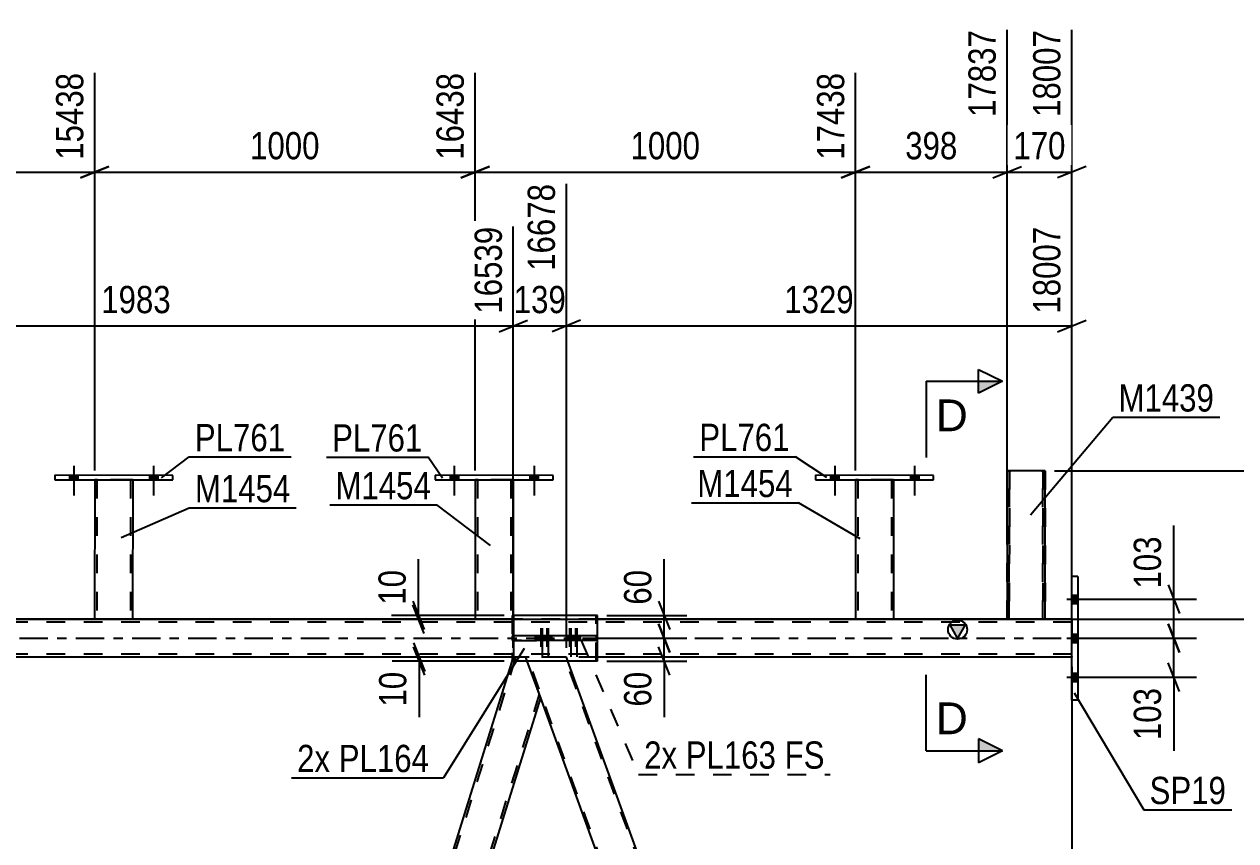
# Model space of a CAD drawing. Header units: millimetres. Extents: x 0 to 841, y 0 to 594.
# Drawn here: x 649.3 to 776.7, y 412.5 to 498.3 of the extents above; entities that cross this region are included whole.
import ezdxf

# ---------------------------------------------------------------- set-up
doc = ezdxf.new("R2010")
doc.units = ezdxf.units.MM
doc.linetypes.add('DXK_LINE_DOT2', pattern=[3.9198, 1.9599, -1.9599])
doc.linetypes.add('DXK_LINE_DOT3', pattern=[5.9187, 2.979, -0.9799, 0.9799, -0.9799])
doc.styles.add('Arial', font='ARIAL.TTF', dxfattribs={"height": 0.2})
doc.styles.add('Arial Narrow', font='ARIALN.TTF', dxfattribs={"height": 0.2})

# ---------------------------------------------------------------- blocks, each defined once
blk = doc.blocks.new('Bolt-318889158-3160 - 3138')
at = {"color": 1, "linetype": 'DXK_LINE_DOT2'}
for p, q in [((703.63, 434.78), (703.63, 431.78)), ((704.24, 434.78), (704.24, 431.78)), ((706.64, 434.78), (706.64, 431.78)), ((707.25, 434.78), (707.25, 431.78)), ((703.27, 433.98), (703.27, 433.5)), ((703.88, 433.98), (703.88, 433.5)), ((703.99, 433.98), (703.99, 433.5)), ((704.6, 433.98), (704.6, 433.5)), ((706.28, 433.98), (706.28, 433.5)), ((706.89, 433.98), (706.89, 433.5)), ((707, 433.98), (707, 433.5)), ((707.61, 433.98), (707.61, 433.5))]:
    blk.add_line(p, q, dxfattribs=at)
blk = doc.blocks.new('Part-318889158-3175 - 3138')
at = {"color": 2, "linetype": 'Continuous'}
for p, q in [((703.16, 433.98), (700.76, 433.98)), ((700.76, 433.98), (700.76, 433.5)), ((700.76, 433.5), (703.16, 433.5)), ((703.16, 433.5), (703.16, 433.98)), ((709.56, 433.98), (703.16, 433.98)), ((709.56, 433.5), (703.16, 433.5)), ((709.56, 433.5), (709.56, 433.98))]:
    blk.add_line(p, q, dxfattribs=at)
blk = doc.blocks.new('Part-318889158-3159 - 3138')
at = {"color": 7, "linetype": 'DXK_LINE_DOT2'}
for p, q in [((709.42, 433.98), (700.61, 433.98)), ((700.61, 433.98), (700.61, 433.5)), ((709.42, 433.5), (700.61, 433.5)), ((703.02, 433.98), (703.02, 433.5)), ((709.42, 433.98), (709.42, 433.5))]:
    blk.add_line(p, q, dxfattribs=at)
blk = doc.blocks.new('Bolt-318889158-3254 - 3138')
at = {"linetype": 'Continuous'}
for points in [[(654.07, 450.38), (654.95, 450.38), (654.95, 450.86), (654.07, 450.86)], [(662.47, 450.37), (663.35, 450.37), (663.35, 450.85), (662.47, 450.85)]]:
    blk.add_hatch(color=1, dxfattribs=at).paths.add_polyline_path(points)
at = {"color": 1, "linetype": 'Continuous'}
for p, q in [((654.51, 451.86), (654.51, 448.74)), ((662.91, 451.85), (662.91, 448.73)), ((654.07, 450.86), (654.07, 450.38)), ((654.95, 450.86), (654.95, 450.38)), ((662.47, 450.85), (662.47, 450.37)), ((663.35, 450.85), (663.35, 450.37))]:
    blk.add_line(p, q, dxfattribs=at)
blk = doc.blocks.new('Part-318889158-3220 - 3138')
at = {"color": 2, "linetype": 'Continuous'}
for p, q in [((656.71, 450.38), (656.7, 435.74)), ((660.71, 450.37), (660.7, 435.74)), ((656.74, 435.74), (656.7, 435.74)), ((656.84, 435.74), (656.74, 435.74)), ((657, 435.74), (656.84, 435.74)), ((660.41, 435.74), (657, 435.74)), ((660.56, 435.74), (660.41, 435.74)), ((660.67, 435.74), (660.56, 435.74)), ((660.7, 435.74), (660.67, 435.74))]:
    blk.add_line(p, q, dxfattribs=at)
at = {"color": 7, "linetype": 'DXK_LINE_DOT2'}
for p, q in [((656.71, 450.38), (656.71, 450.38)), ((656.71, 450.38), (656.71, 450.38)), ((656.71, 450.38), (656.71, 450.38)), ((656.74, 450.38), (656.71, 450.38)), ((656.71, 450.38), (656.74, 450.38)), ((656.85, 450.38), (656.74, 450.38)), ((656.74, 450.38), (656.85, 450.38)), ((657, 450.38), (656.85, 450.38)), ((656.85, 450.38), (657, 450.38)), ((656.95, 450.38), (656.94, 435.74)), ((656.95, 450.38), (656.95, 450.38)), ((656.96, 450.38), (656.95, 450.38)), ((656.95, 450.38), (656.96, 450.38)), ((657.02, 450.38), (656.96, 450.38)), ((656.96, 450.38), (657.02, 450.38)), ((660.41, 450.38), (657, 450.38)), ((660.41, 450.38), (657, 450.38)), ((660.32, 450.38), (657.02, 450.38)), ((657.02, 450.38), (657.09, 450.38)), ((660.4, 450.38), (657.09, 450.38)), ((660.4, 450.38), (660.32, 450.38)), ((660.45, 450.38), (660.4, 450.38)), ((660.4, 450.38), (660.45, 450.38)), ((660.41, 450.38), (660.57, 450.38)), ((660.57, 450.38), (660.41, 450.38)), ((660.47, 450.38), (660.45, 450.38)), ((660.45, 450.38), (660.47, 450.38)), ((660.47, 450.38), (660.46, 435.74)), ((660.47, 450.38), (660.47, 450.38)), ((660.57, 450.38), (660.67, 450.38)), ((660.67, 450.38), (660.57, 450.38)), ((660.67, 450.38), (660.71, 450.38)), ((660.71, 450.38), (660.67, 450.38)), ((660.71, 450.38), (660.71, 450.38)), ((660.71, 450.38), (660.71, 450.37)), ((660.71, 450.37), (660.71, 450.38)), ((656.7, 435.74), (656.74, 435.74)), ((656.74, 435.74), (656.84, 435.74)), ((656.84, 435.74), (657, 435.74)), ((656.96, 435.74), (656.94, 435.74)), ((656.94, 435.74), (656.96, 435.74)), ((657.01, 435.74), (656.96, 435.74)), ((656.96, 435.74), (657.01, 435.74)), ((660.41, 435.74), (657, 435.74)), ((660.31, 435.74), (657.01, 435.74)), ((657.01, 435.74), (657.09, 435.74)), ((660.44, 435.74), (657.09, 435.74)), ((660.39, 435.74), (660.31, 435.74)), ((660.44, 435.74), (660.39, 435.74)), ((660.41, 435.74), (660.56, 435.74)), ((660.46, 435.74), (660.44, 435.74)), ((660.44, 435.74), (660.46, 435.74)), ((660.56, 435.74), (660.67, 435.74)), ((660.67, 435.74), (660.7, 435.74))]:
    blk.add_line(p, q, dxfattribs=at)
blk = doc.blocks.new('Bolt-318889158-3249 - 3138')
at = {"linetype": 'Continuous'}
for points in [[(654.07, 450.38), (654.95, 450.38), (654.95, 450.86), (654.07, 450.86)], [(662.47, 450.37), (663.35, 450.37), (663.35, 450.85), (662.47, 450.85)]]:
    blk.add_hatch(color=1, dxfattribs=at).paths.add_polyline_path(points)
at = {"color": 1, "linetype": 'Continuous'}
for p, q in [((654.51, 451.86), (654.51, 448.74)), ((662.91, 451.85), (662.91, 448.73)), ((654.07, 450.86), (654.07, 450.38)), ((654.95, 450.86), (654.95, 450.38)), ((662.47, 450.85), (662.47, 450.37)), ((663.35, 450.85), (663.35, 450.37))]:
    blk.add_line(p, q, dxfattribs=at)
blk = doc.blocks.new('Bolt-318889158-3252 - 3138')
at = {"linetype": 'Continuous'}
for points in [[(694.07, 450.38), (694.95, 450.38), (694.95, 450.86), (694.07, 450.86)], [(702.47, 450.37), (703.35, 450.37), (703.35, 450.85), (702.47, 450.85)]]:
    blk.add_hatch(color=1, dxfattribs=at).paths.add_polyline_path(points)
at = {"color": 1, "linetype": 'Continuous'}
for p, q in [((694.51, 451.86), (694.51, 448.74)), ((702.91, 451.85), (702.91, 448.73)), ((694.07, 450.86), (694.07, 450.38)), ((694.95, 450.86), (694.95, 450.38)), ((702.47, 450.85), (702.47, 450.37)), ((703.35, 450.85), (703.35, 450.37))]:
    blk.add_line(p, q, dxfattribs=at)
blk = doc.blocks.new('Bolt-318889158-3253 - 3138')
at = {"linetype": 'Continuous'}
for points in [[(694.07, 450.38), (694.95, 450.38), (694.95, 450.86), (694.07, 450.86)], [(702.47, 450.37), (703.35, 450.37), (703.35, 450.85), (702.47, 450.85)]]:
    blk.add_hatch(color=1, dxfattribs=at).paths.add_polyline_path(points)
at = {"color": 1, "linetype": 'Continuous'}
for p, q in [((694.51, 451.86), (694.51, 448.74)), ((702.91, 451.85), (702.91, 448.73)), ((694.07, 450.86), (694.07, 450.38)), ((694.95, 450.86), (694.95, 450.38)), ((702.47, 450.85), (702.47, 450.37)), ((703.35, 450.85), (703.35, 450.37))]:
    blk.add_line(p, q, dxfattribs=at)
blk = doc.blocks.new('Part-318889158-3442 - 3138')
at = {"color": 2, "linetype": 'Continuous'}
for p, q in [((621.16, 431.74), (616.9, 431.74)), ((663.53, 315.33), (621.16, 431.74)), ((659.27, 315.33), (618.43, 427.54))]:
    blk.add_line(p, q, dxfattribs=at)
at = {"color": 7, "linetype": 'DXK_LINE_DOT2'}
for p, q in [((616.9, 431.74), (618.43, 427.54)), ((661.2, 310.52), (617.08, 431.74)), ((665.11, 310.52), (620.99, 431.74)), ((661.03, 310.52), (659.27, 315.33)), ((665.28, 310.52), (663.53, 315.33)), ((665.28, 310.52), (661.03, 310.52))]:
    blk.add_line(p, q, dxfattribs=at)
blk = doc.blocks.new('Part-318889158-3340 - 3138')
at = {"color": 2, "linetype": 'Continuous'}
for p, q in [((752.64, 451.34), (752.63, 435.74)), ((752.64, 451.34), (752.64, 451.34)), ((752.64, 451.34), (752.68, 451.34)), ((752.68, 451.34), (752.78, 451.34)), ((752.78, 451.34), (752.94, 451.34)), ((756.34, 451.33), (752.94, 451.34)), ((756.34, 451.33), (756.5, 451.33)), ((756.5, 451.33), (756.6, 451.33)), ((756.6, 451.33), (756.64, 451.33)), ((756.63, 435.74), (756.64, 451.33)), ((756.64, 451.33), (756.64, 451.33)), ((752.63, 435.74), (752.63, 435.74)), ((752.67, 435.74), (752.63, 435.74)), ((752.78, 435.74), (752.67, 435.74)), ((752.93, 435.74), (752.78, 435.74)), ((756.34, 435.74), (752.93, 435.74)), ((756.49, 435.74), (756.34, 435.74)), ((756.6, 435.74), (756.49, 435.74)), ((756.63, 435.74), (756.6, 435.74)), ((756.63, 435.74), (756.63, 435.74))]:
    blk.add_line(p, q, dxfattribs=at)
at = {"color": 7, "linetype": 'DXK_LINE_DOT2'}
for p, q in [((752.63, 435.74), (752.64, 451.34)), ((752.68, 451.34), (752.64, 451.34)), ((752.78, 451.34), (752.68, 451.34)), ((752.9, 451.34), (752.78, 451.34)), ((752.87, 435.74), (752.88, 451.34)), ((752.88, 451.34), (752.87, 435.74)), ((752.88, 451.34), (752.88, 451.34)), ((752.88, 451.34), (752.9, 451.34)), ((752.88, 451.34), (752.9, 451.34)), ((756.34, 451.33), (752.9, 451.34)), ((756.25, 451.33), (752.9, 451.34)), ((752.9, 451.34), (752.94, 451.34)), ((752.94, 451.34), (752.95, 451.34)), ((752.95, 451.34), (753.03, 451.34)), ((756.33, 451.33), (753.03, 451.34)), ((756.25, 451.33), (756.33, 451.33)), ((756.33, 451.33), (756.34, 451.33)), ((756.33, 451.33), (756.38, 451.33)), ((756.34, 451.33), (756.38, 451.33)), ((756.5, 451.33), (756.34, 451.33)), ((756.38, 451.33), (756.4, 451.33)), ((756.38, 451.33), (756.4, 451.33)), ((756.39, 435.74), (756.4, 451.33)), ((756.4, 451.33), (756.39, 435.74)), ((756.4, 451.33), (756.4, 451.33)), ((756.6, 451.33), (756.5, 451.33)), ((756.64, 451.33), (756.6, 451.33)), ((756.64, 451.33), (756.63, 435.74)), ((752.63, 435.74), (752.67, 435.74)), ((752.67, 435.74), (752.78, 435.74)), ((752.78, 435.74), (752.93, 435.74)), ((752.87, 435.74), (752.87, 435.74)), ((752.89, 435.74), (752.87, 435.74)), ((752.87, 435.74), (752.89, 435.74)), ((752.94, 435.74), (752.89, 435.74)), ((752.89, 435.74), (752.93, 435.74)), ((756.34, 435.74), (752.93, 435.74)), ((752.93, 435.74), (752.94, 435.74)), ((756.25, 435.74), (752.94, 435.74)), ((752.94, 435.74), (753.02, 435.74)), ((756.38, 435.74), (753.02, 435.74)), ((756.32, 435.74), (756.25, 435.74)), ((756.38, 435.74), (756.32, 435.74)), ((756.34, 435.74), (756.49, 435.74)), ((756.39, 435.74), (756.38, 435.74)), ((756.38, 435.74), (756.39, 435.74)), ((756.39, 435.74), (756.39, 435.74)), ((756.49, 435.74), (756.6, 435.74)), ((756.6, 435.74), (756.63, 435.74))]:
    blk.add_line(p, q, dxfattribs=at)
blk = doc.blocks.new('Part-318889158-3279 - 3138')
at = {"color": 7, "linetype": 'DXK_LINE_DOT2'}
for p, q in [((700.97, 431.74), (664.15, 313.62)), ((702.04, 431.74), (700.76, 431.74)), ((702.18, 431.34), (702.04, 431.74)), ((703.45, 427.86), (666.88, 310.52)), ((703.57, 427.54), (703.59, 427.49)), ((703.59, 427.49), (703.57, 427.54)), ((664.44, 315.33), (664.02, 313.99)), ((668.63, 315.33), (667.13, 310.52)), ((665.28, 310.52), (664.02, 313.99)), ((667.13, 310.52), (665.28, 310.52))]:
    blk.add_line(p, q, dxfattribs=at)
at = {"color": 2, "linetype": 'Continuous'}
for p, q in [((700.72, 431.74), (664.44, 315.33)), ((700.76, 431.74), (700.72, 431.74)), ((703.57, 427.54), (702.18, 431.34)), ((703.59, 427.49), (668.63, 315.33))]:
    blk.add_line(p, q, dxfattribs=at)
blk = doc.blocks.new('Bolt-318889158-3410 - 3138')
at = {"linetype": 'Continuous'}
for points in [[(734.07, 450.38), (734.95, 450.38), (734.95, 450.86), (734.07, 450.86)], [(742.47, 450.37), (743.35, 450.37), (743.35, 450.85), (742.47, 450.85)]]:
    blk.add_hatch(color=1, dxfattribs=at).paths.add_polyline_path(points)
at = {"color": 1, "linetype": 'Continuous'}
for p, q in [((734.51, 451.86), (734.51, 448.74)), ((742.91, 451.85), (742.91, 448.73)), ((734.07, 450.86), (734.07, 450.38)), ((734.95, 450.86), (734.95, 450.38)), ((742.47, 450.85), (742.47, 450.37)), ((743.35, 450.85), (743.35, 450.37))]:
    blk.add_line(p, q, dxfattribs=at)
blk = doc.blocks.new('Part-318889158-3289 - 3138')
at = {"color": 7, "linetype": 'DXK_LINE_DOT2'}
for p, q in [((706.3, 431.74), (702.04, 431.74)), ((703.57, 427.54), (702.04, 431.74)), ((746.33, 310.52), (702.21, 431.74)), ((750.25, 310.52), (706.13, 431.74)), ((706.44, 431.34), (706.3, 431.74)), ((750.42, 310.52), (746.16, 310.52))]:
    blk.add_line(p, q, dxfattribs=at)
at = {"color": 2, "linetype": 'Continuous'}
for p, q in [((750.42, 310.52), (706.44, 431.34)), ((746.16, 310.52), (703.57, 427.54))]:
    blk.add_line(p, q, dxfattribs=at)
blk = doc.blocks.new('Part-318889158-3345 - 3138')
at = {"color": 2, "linetype": 'Continuous'}
for p, q in [((732.51, 450.86), (732.51, 450.38)), ((744.91, 450.85), (732.51, 450.86)), ((732.51, 450.38), (744.91, 450.37)), ((744.91, 450.37), (744.91, 450.85))]:
    blk.add_line(p, q, dxfattribs=at)
blk = doc.blocks.new('Part-318889158-3364 - 3138')
at = {"color": 2, "linetype": 'Continuous'}
for p, q in [((696.71, 450.38), (696.7, 435.74)), ((700.71, 450.37), (700.7, 435.74)), ((696.74, 435.74), (696.7, 435.74)), ((696.84, 435.74), (696.74, 435.74)), ((697, 435.74), (696.84, 435.74)), ((700.41, 435.74), (697, 435.74)), ((700.56, 435.74), (700.41, 435.74)), ((700.67, 435.74), (700.56, 435.74)), ((700.7, 435.74), (700.67, 435.74))]:
    blk.add_line(p, q, dxfattribs=at)
at = {"color": 7, "linetype": 'DXK_LINE_DOT2'}
for p, q in [((696.71, 450.38), (696.71, 450.38)), ((696.71, 450.38), (696.71, 450.38)), ((696.71, 450.38), (696.71, 450.38)), ((696.74, 450.38), (696.71, 450.38)), ((696.71, 450.38), (696.74, 450.38)), ((696.85, 450.38), (696.74, 450.38)), ((696.74, 450.38), (696.85, 450.38)), ((697, 450.38), (696.85, 450.38)), ((696.85, 450.38), (697, 450.38)), ((696.95, 450.38), (696.94, 435.74)), ((696.95, 450.38), (696.95, 450.38)), ((696.96, 450.38), (696.95, 450.38)), ((696.95, 450.38), (696.96, 450.38)), ((697.02, 450.38), (696.96, 450.38)), ((696.96, 450.38), (697.02, 450.38)), ((700.41, 450.38), (697, 450.38)), ((700.41, 450.38), (697, 450.38)), ((700.32, 450.38), (697.02, 450.38)), ((697.02, 450.38), (697.09, 450.38)), ((700.4, 450.38), (697.09, 450.38)), ((700.4, 450.38), (700.32, 450.38)), ((700.45, 450.38), (700.4, 450.38)), ((700.4, 450.38), (700.45, 450.38)), ((700.41, 450.38), (700.57, 450.38)), ((700.57, 450.38), (700.41, 450.38)), ((700.47, 450.38), (700.45, 450.38)), ((700.45, 450.38), (700.47, 450.38)), ((700.47, 450.38), (700.46, 435.74)), ((700.47, 450.38), (700.47, 450.38)), ((700.57, 450.38), (700.67, 450.38)), ((700.67, 450.38), (700.57, 450.38)), ((700.67, 450.38), (700.71, 450.38)), ((700.71, 450.38), (700.67, 450.38)), ((700.71, 450.38), (700.71, 450.38)), ((700.71, 450.38), (700.71, 450.37)), ((700.71, 450.37), (700.71, 450.38)), ((696.7, 435.74), (696.74, 435.74)), ((696.74, 435.74), (696.84, 435.74)), ((696.84, 435.74), (697, 435.74)), ((696.96, 435.74), (696.94, 435.74)), ((696.94, 435.74), (696.96, 435.74)), ((697.01, 435.74), (696.96, 435.74)), ((696.96, 435.74), (697.01, 435.74)), ((700.41, 435.74), (697, 435.74)), ((700.31, 435.74), (697.01, 435.74)), ((697.01, 435.74), (697.09, 435.74)), ((700.44, 435.74), (697.09, 435.74)), ((700.39, 435.74), (700.31, 435.74)), ((700.44, 435.74), (700.39, 435.74)), ((700.41, 435.74), (700.56, 435.74)), ((700.46, 435.74), (700.44, 435.74)), ((700.44, 435.74), (700.46, 435.74)), ((700.56, 435.74), (700.67, 435.74)), ((700.67, 435.74), (700.7, 435.74))]:
    blk.add_line(p, q, dxfattribs=at)
blk = doc.blocks.new('Part-318889158-3395 - 3138')
at = {"color": 7, "linetype": 'DXK_LINE_DOT2'}
for p, q in [((700.61, 436.14), (700.61, 431.74)), ((700.7, 436.14), (700.61, 436.14)), ((709.42, 436.14), (700.76, 436.14)), ((709.42, 431.34), (709.42, 436.14)), ((700.61, 431.34), (700.61, 431.39)), ((709.42, 431.34), (700.61, 431.34))]:
    blk.add_line(p, q, dxfattribs=at)
at = {"color": 2, "linetype": 'Continuous'}
for p, q in [((700.76, 436.14), (700.7, 436.14)), ((700.61, 431.74), (700.61, 431.39))]:
    blk.add_line(p, q, dxfattribs=at)
blk = doc.blocks.new('Part-318889158-3400 - 3138')
at = {"color": 2, "linetype": 'Continuous'}
for p, q in [((736.71, 450.38), (736.71, 435.74)), ((740.71, 450.37), (740.71, 435.74)), ((736.74, 435.74), (736.71, 435.74)), ((736.85, 435.74), (736.74, 435.74)), ((737, 435.74), (736.85, 435.74)), ((740.41, 435.74), (737, 435.74)), ((740.57, 435.74), (740.41, 435.74)), ((740.67, 435.74), (740.57, 435.74)), ((740.71, 435.74), (740.67, 435.74))]:
    blk.add_line(p, q, dxfattribs=at)
at = {"color": 7, "linetype": 'DXK_LINE_DOT2'}
for p, q in [((736.71, 450.38), (736.71, 450.38)), ((736.71, 450.38), (736.71, 450.38)), ((736.71, 450.38), (736.71, 450.38)), ((736.75, 450.38), (736.71, 450.38)), ((736.71, 450.38), (736.75, 450.38)), ((736.85, 450.38), (736.75, 450.38)), ((736.75, 450.38), (736.85, 450.38)), ((737.01, 450.38), (736.85, 450.38)), ((736.85, 450.38), (737.01, 450.38)), ((736.95, 450.38), (736.95, 450.38)), ((736.95, 450.38), (736.95, 435.74)), ((736.97, 450.38), (736.95, 450.38)), ((736.95, 450.38), (736.97, 450.38)), ((737.02, 450.38), (736.97, 450.38)), ((736.97, 450.38), (737.02, 450.38)), ((740.42, 450.38), (737.01, 450.38)), ((740.42, 450.38), (737.01, 450.38)), ((740.32, 450.38), (737.02, 450.38)), ((737.02, 450.38), (737.1, 450.38)), ((740.4, 450.38), (737.1, 450.38)), ((740.4, 450.38), (740.32, 450.38)), ((740.45, 450.38), (740.4, 450.38)), ((740.4, 450.38), (740.45, 450.38)), ((740.42, 450.38), (740.57, 450.38)), ((740.57, 450.38), (740.42, 450.38)), ((740.47, 450.38), (740.45, 450.38)), ((740.45, 450.38), (740.47, 450.38)), ((740.47, 450.38), (740.47, 450.38)), ((740.47, 450.38), (740.47, 435.74)), ((740.57, 450.38), (740.68, 450.38)), ((740.68, 450.38), (740.57, 450.38)), ((740.68, 450.38), (740.71, 450.38)), ((740.71, 450.38), (740.68, 450.38)), ((740.71, 450.38), (740.71, 450.38)), ((740.71, 450.38), (740.71, 450.37)), ((740.71, 450.37), (740.71, 450.38)), ((736.71, 435.74), (736.74, 435.74)), ((736.74, 435.74), (736.85, 435.74)), ((736.85, 435.74), (737, 435.74)), ((736.97, 435.74), (736.95, 435.74)), ((736.95, 435.74), (736.97, 435.74)), ((737.02, 435.74), (736.97, 435.74)), ((736.97, 435.74), (737.02, 435.74)), ((740.41, 435.74), (737, 435.74)), ((740.32, 435.74), (737.02, 435.74)), ((737.02, 435.74), (737.1, 435.74)), ((740.45, 435.74), (737.1, 435.74)), ((740.4, 435.74), (740.32, 435.74)), ((740.45, 435.74), (740.4, 435.74)), ((740.41, 435.74), (740.57, 435.74)), ((740.47, 435.74), (740.45, 435.74)), ((740.45, 435.74), (740.47, 435.74)), ((740.57, 435.74), (740.67, 435.74)), ((740.67, 435.74), (740.71, 435.74))]:
    blk.add_line(p, q, dxfattribs=at)
blk = doc.blocks.new('Part-318889158-3405 - 3138')
at = {"color": 2, "linetype": 'Continuous'}
for p, q in [((652.51, 450.86), (652.51, 450.38)), ((664.91, 450.85), (652.51, 450.86)), ((652.51, 450.38), (664.91, 450.37)), ((664.91, 450.37), (664.91, 450.85))]:
    blk.add_line(p, q, dxfattribs=at)
blk = doc.blocks.new('Bolt-318889158-3411 - 3138')
at = {"linetype": 'Continuous'}
for points in [[(734.07, 450.38), (734.95, 450.38), (734.95, 450.86), (734.07, 450.86)], [(742.47, 450.37), (743.35, 450.37), (743.35, 450.85), (742.47, 450.85)]]:
    blk.add_hatch(color=1, dxfattribs=at).paths.add_polyline_path(points)
at = {"color": 1, "linetype": 'Continuous'}
for p, q in [((734.51, 451.86), (734.51, 448.74)), ((742.91, 451.85), (742.91, 448.73)), ((734.07, 450.86), (734.07, 450.38)), ((734.95, 450.86), (734.95, 450.38)), ((742.47, 450.85), (742.47, 450.37)), ((743.35, 450.85), (743.35, 450.37))]:
    blk.add_line(p, q, dxfattribs=at)
blk = doc.blocks.new('Bolt-318889158-3415 - 3138')
at = {"linetype": 'Continuous'}
for points in [[(760.08, 437.4), (760.08, 438.28), (759.44, 438.28), (759.44, 437.4)], [(760.08, 437.4), (760.08, 438.28), (759.44, 438.28), (759.44, 437.4)], [(760.08, 437.4), (760.08, 438.28), (759.44, 438.28), (759.44, 437.4)], [(760.08, 433.3), (760.08, 434.18), (759.44, 434.18), (759.44, 433.3)], [(760.08, 433.3), (760.08, 434.18), (759.44, 434.18), (759.44, 433.3)], [(760.08, 429.2), (760.08, 430.08), (759.44, 430.08), (759.44, 429.2)], [(760.08, 429.2), (760.08, 430.08), (759.44, 430.08), (759.44, 429.2)], [(760.08, 429.2), (760.08, 430.08), (759.44, 430.08), (759.44, 429.2)]]:
    blk.add_hatch(color=1, dxfattribs=at).paths.add_polyline_path(points)
at = {"color": 1, "linetype": 'Continuous'}
for p, q in [((759.44, 438.28), (760.08, 438.28)), ((759.44, 438.28), (760.08, 438.28)), ((759.44, 438.28), (760.08, 438.28)), ((758.92, 437.84), (762.24, 437.84)), ((758.92, 437.84), (762.24, 437.84)), ((758.92, 437.84), (762.24, 437.84)), ((759.44, 437.4), (760.08, 437.4)), ((759.44, 437.4), (760.08, 437.4)), ((759.44, 437.4), (760.08, 437.4)), ((758.92, 433.74), (762.24, 433.74)), ((758.92, 433.74), (762.24, 433.74)), ((759.44, 434.18), (760.08, 434.18)), ((759.44, 434.18), (760.08, 434.18)), ((759.44, 433.3), (760.08, 433.3)), ((759.44, 433.3), (760.08, 433.3)), ((758.92, 429.64), (762.24, 429.64)), ((758.92, 429.64), (762.24, 429.64)), ((758.92, 429.64), (762.24, 429.64)), ((759.44, 430.08), (760.08, 430.08)), ((759.44, 430.08), (760.08, 430.08)), ((759.44, 430.08), (760.08, 430.08)), ((759.44, 429.2), (760.08, 429.2)), ((759.44, 429.2), (760.08, 429.2)), ((759.44, 429.2), (760.08, 429.2))]:
    blk.add_line(p, q, dxfattribs=at)
blk = doc.blocks.new('Part-318889158-3499 - 3138')
at = {"color": 2, "linetype": 'Continuous'}
for p, q in [((760.08, 440.24), (759.44, 440.24)), ((759.44, 427.24), (759.44, 440.24)), ((760.08, 440.24), (760.08, 427.24)), ((760.08, 427.24), (759.44, 427.24))]:
    blk.add_line(p, q, dxfattribs=at)
blk = doc.blocks.new('Part-318889158-3608 - 3138')
at = {"color": 2, "linetype": 'Continuous'}
for p, q in [((692.51, 450.86), (692.51, 450.38)), ((704.91, 450.85), (692.51, 450.86)), ((692.51, 450.38), (704.91, 450.37)), ((704.91, 450.37), (704.91, 450.85))]:
    blk.add_line(p, q, dxfattribs=at)
blk = doc.blocks.new('Part-318889158-3666 - 3138')
at = {"color": 2, "linetype": 'Continuous'}
for p, q in [((709.56, 436.14), (700.76, 436.14)), ((700.76, 436.14), (700.76, 431.34)), ((709.56, 433.98), (709.56, 436.14)), ((709.56, 431.34), (709.56, 433.5)), ((709.56, 431.34), (700.76, 431.34))]:
    blk.add_line(p, q, dxfattribs=at)
at = {"color": 7, "linetype": 'DXK_LINE_DOT2'}
blk.add_line((709.56, 433.5), (709.56, 433.98), dxfattribs=at)
blk = doc.blocks.new('Bolt-318889158-3667 - 3138')
at = {"linetype": 'Continuous'}
for points in [[(704.13, 433.98), (703.41, 433.98), (703.41, 433.5), (704.13, 433.5)], [(704.74, 433.98), (704.02, 433.98), (704.02, 433.5), (704.74, 433.5)], [(707.14, 433.98), (706.42, 433.98), (706.42, 433.5), (707.14, 433.5)], [(707.75, 433.98), (707.03, 433.98), (707.03, 433.5), (707.75, 433.5)]]:
    blk.add_hatch(color=1, dxfattribs=at).paths.add_polyline_path(points)
at = {"color": 1, "linetype": 'Continuous'}
for p, q in [((703.77, 434.78), (703.77, 431.78)), ((704.38, 434.78), (704.38, 431.78)), ((706.78, 434.78), (706.78, 431.78)), ((707.39, 434.78), (707.39, 431.78)), ((703.41, 433.98), (703.41, 433.5)), ((704.02, 433.98), (704.02, 433.5)), ((704.13, 433.98), (704.13, 433.5)), ((704.74, 433.98), (704.74, 433.5)), ((706.42, 433.98), (706.42, 433.5)), ((707.03, 433.98), (707.03, 433.5)), ((707.14, 433.98), (707.14, 433.5)), ((707.75, 433.98), (707.75, 433.5))]:
    blk.add_line(p, q, dxfattribs=at)
blk = doc.blocks.new('Part-318889158-3696 - 3138')
at = {"linetype": 'Continuous'}
blk.add_hatch(color=2, dxfattribs=at).paths.add_polyline_path([(747.44, 433.74), (746.64, 435.14), (748.24, 435.14)])
at = {"color": 2, "linetype": 'Continuous'}
for p, q in [((656.7, 435.74), (620.71, 435.74)), ((696.7, 435.74), (660.7, 435.74)), ((700.76, 435.74), (700.7, 435.74)), ((736.71, 435.74), (709.56, 435.74)), ((752.63, 435.74), (740.71, 435.74)), ((759.44, 435.74), (756.63, 435.74)), ((747.44, 433.74), (746.64, 435.14)), ((746.64, 435.14), (748.24, 435.14)), ((748.24, 435.14), (747.44, 433.74)), ((700.72, 431.74), (621.16, 431.74)), ((759.44, 431.74), (709.56, 431.74))]:
    blk.add_line(p, q, dxfattribs=at)
at = {"color": 7, "linetype": 'DXK_LINE_DOT2'}
for p, q in [((660.7, 435.74), (656.7, 435.74)), ((700.7, 435.74), (696.7, 435.74)), ((709.56, 435.74), (700.76, 435.74)), ((740.71, 435.74), (736.71, 435.74)), ((756.63, 435.74), (752.63, 435.74)), ((759.44, 435.74), (759.44, 431.74)), ((759.44, 435.42), (39.17, 435.42)), ((759.44, 432.06), (39.17, 432.06)), ((709.56, 431.74), (700.72, 431.74))]:
    blk.add_line(p, q, dxfattribs=at)
at = {"color": 7, "linetype": 'DXK_LINE_DOT3'}
blk.add_line((39.17, 433.74), (759.44, 433.74), dxfattribs=at)
at = {"color": 2, "linetype": 'Continuous'}
blk.add_circle((747.44, 434.64), 1, dxfattribs=at)
blk = doc.blocks.new('StraightDimension-318889158-19954 - 3138')
at = {"color": 7, "linetype": 'Continuous'}
for p, q in [((656.71, 451.38), (656.71, 493.16)), ((696.71, 451.38), (696.71, 493.16)), ((658.21, 483.32), (655.21, 482.12)), ((695.21, 482.12), (698.21, 483.32)), ((656.71, 482.72), (696.71, 482.72))]:
    blk.add_line(p, q, dxfattribs=at)
at = {"color": 0}
blk.add_wipeout([(680.96, 483.47), (680.96, 487.67), (672.45, 487.67), (672.45, 483.47)], dxfattribs=at)
at = {"color": 3, "style": 'Arial Narrow'}
blk.add_text('1000', height=2.863, dxfattribs=at).set_placement((673.05, 484.07))
at = {"color": 0, "linetype": 'Continuous'}
blk.add_wipeout([(696.11, 493.76), (691.91, 493.76), (691.91, 483.42), (696.11, 483.42)], dxfattribs=at)
at = {"color": 3, "linetype": 'Continuous', "style": 'Arial Narrow'}
blk.add_text('16438', height=2.863, rotation=90.0002, dxfattribs=at).set_placement((695.51, 484.02))
blk = doc.blocks.new('StraightDimension-318889158-19952 - 3138')
at = {"color": 7, "linetype": 'Continuous'}
for p, q in [((752.64, 443.85), (752.64, 497.66)), ((736.71, 451.38), (736.71, 493.16)), ((738.21, 483.32), (735.21, 482.12)), ((751.14, 482.12), (754.14, 483.32)), ((736.71, 482.72), (752.64, 482.72))]:
    blk.add_line(p, q, dxfattribs=at)
at = {"color": 0}
blk.add_wipeout([(748.02, 483.47), (748.02, 487.67), (741.33, 487.67), (741.33, 483.47)], dxfattribs=at)
at = {"color": 3, "style": 'Arial Narrow'}
blk.add_text('398', height=2.863, dxfattribs=at).set_placement((741.93, 484.07))
at = {"color": 0, "linetype": 'Continuous'}
blk.add_wipeout([(752.04, 498.26), (747.84, 498.26), (747.84, 487.92), (752.04, 487.92)], dxfattribs=at)
at = {"color": 3, "linetype": 'Continuous', "style": 'Arial Narrow'}
blk.add_text('17837', height=2.863, rotation=90.0002, dxfattribs=at).set_placement((751.44, 488.52))
blk = doc.blocks.new('StraightDimension-318889158-20536 - 3138')
at = {"color": 7, "linetype": 'Continuous'}
for p, q in [((759.44, 430.74), (759.44, 372.25)), ((781.06, 311.52), (781.06, 377.5)), ((760.94, 375.25), (757.94, 374.05)), ((759.44, 374.65), (781.06, 374.65)), ((779.56, 374.05), (782.56, 375.25))]:
    blk.add_line(p, q, dxfattribs=at)
at = {"color": 0}
blk.add_wipeout([(774.51, 375.4), (774.51, 379.6), (766, 379.6), (766, 375.4)], dxfattribs=at)
at = {"color": 3, "style": 'Arial Narrow'}
blk.add_text('1458', height=2.863, dxfattribs=at).set_placement((766.6, 376))
blk = doc.blocks.new('StraightDimension-318889158-20198 - 3138')
at = {"color": 7, "linetype": 'Continuous'}
for p, q in [((706.3, 432.74), (706.3, 481.49)), ((700.72, 432.74), (700.72, 476.99)), ((699.22, 465.95), (702.22, 467.15)), ((700.72, 466.55), (706.3, 466.55)), ((707.8, 467.15), (704.8, 465.95))]:
    blk.add_line(p, q, dxfattribs=at)
at = {"color": 0}
blk.add_wipeout([(706.85, 467.3), (706.85, 471.5), (700.17, 471.5), (700.17, 467.3)], dxfattribs=at)
at = {"color": 3, "style": 'Arial Narrow'}
blk.add_text('139', height=2.863, dxfattribs=at).set_placement((700.77, 467.9))
at = {"color": 0, "linetype": 'Continuous'}
blk.add_wipeout([(705.7, 482.09), (701.5, 482.09), (701.5, 471.75), (705.7, 471.75)], dxfattribs=at)
at = {"color": 3, "linetype": 'Continuous', "style": 'Arial Narrow'}
blk.add_text('16678', height=2.863, rotation=90.0002, dxfattribs=at).set_placement((705.1, 472.35))
blk = doc.blocks.new('StraightDimension-318889158-21473 - 3138')
at = {"color": 7, "linetype": 'Continuous'}
for p, q in [((690.76, 436.14), (690.76, 442.04)), ((690.76, 436.14), (690.76, 442.04)), ((690.16, 437.64), (691.36, 434.64)), ((691.36, 434.24), (690.16, 437.24)), ((699.76, 436.14), (687.91, 436.14)), ((699.76, 435.74), (687.91, 435.74)), ((690.76, 435.74), (690.76, 436.14))]:
    blk.add_line(p, q, dxfattribs=at)
at = {"color": 0}
blk.add_wipeout([(690.01, 441.52), (685.81, 441.52), (685.81, 436.66), (690.01, 436.66)], dxfattribs=at)
at = {"color": 3, "style": 'Arial Narrow'}
blk.add_text('10', height=2.863, rotation=90.0002, dxfattribs=at).set_placement((689.41, 437.26))
blk = doc.blocks.new('StraightDimension-318889158-20197 - 3138')
at = {"color": 7, "linetype": 'Continuous'}
for p, q in [((706.3, 432.74), (706.3, 481.49)), ((759.44, 436.74), (759.44, 476.99)), ((707.8, 467.15), (704.8, 465.95)), ((706.3, 466.55), (759.44, 466.55)), ((757.94, 465.95), (760.94, 467.15))]:
    blk.add_line(p, q, dxfattribs=at)
at = {"color": 0}
blk.add_wipeout([(737.13, 467.3), (737.13, 471.5), (728.61, 471.5), (728.61, 467.3)], dxfattribs=at)
at = {"color": 3, "style": 'Arial Narrow'}
blk.add_text('1329', height=2.863, dxfattribs=at).set_placement((729.21, 467.9))
at = {"color": 0, "linetype": 'Continuous'}
blk.add_wipeout([(758.84, 477.59), (754.64, 477.59), (754.64, 467.25), (758.84, 467.25)], dxfattribs=at)
at = {"color": 3, "linetype": 'Continuous', "style": 'Arial Narrow'}
blk.add_text('18007', height=2.863, rotation=90.0002, dxfattribs=at).set_placement((758.24, 467.85))
blk = doc.blocks.new('StraightDimension-318889158-21429 - 3138')
at = {"color": 7, "linetype": 'Continuous'}
for p, q in [((716.58, 436.14), (716.58, 442.04)), ((716.58, 436.14), (716.58, 442.04)), ((715.98, 437.64), (717.18, 434.64)), ((710.56, 436.14), (718.98, 436.14)), ((716.58, 433.74), (716.58, 436.14)), ((717.18, 432.24), (715.98, 435.24)), ((710.56, 433.74), (718.98, 433.74))]:
    blk.add_line(p, q, dxfattribs=at)
at = {"color": 0}
blk.add_wipeout([(715.83, 441.52), (711.63, 441.52), (711.63, 436.66), (715.83, 436.66)], dxfattribs=at)
at = {"color": 3, "style": 'Arial Narrow'}
blk.add_text('60', height=2.863, rotation=90.0002, dxfattribs=at).set_placement((715.23, 437.26))
blk = doc.blocks.new('StraightDimension-318889158-21448 - 3138')
at = {"color": 7, "linetype": 'Continuous'}
for p, q in [((690.22, 433.24), (691.42, 430.24)), ((691.42, 429.84), (690.22, 432.84)), ((699.76, 431.74), (687.97, 431.74)), ((699.76, 431.34), (687.97, 431.34)), ((690.82, 431.34), (690.82, 431.74)), ((690.82, 431.34), (690.82, 425.43)), ((690.82, 431.34), (690.82, 425.43))]:
    blk.add_line(p, q, dxfattribs=at)
at = {"color": 0}
blk.add_wipeout([(690.07, 430.81), (685.87, 430.81), (685.87, 425.96), (690.07, 425.96)], dxfattribs=at)
at = {"color": 3, "style": 'Arial Narrow'}
blk.add_text('10', height=2.863, rotation=90.0002, dxfattribs=at).set_placement((689.47, 426.56))
blk = doc.blocks.new('StraightDimension-318889158-19953 - 3138')
at = {"color": 7, "linetype": 'Continuous'}
for p, q in [((696.71, 451.38), (696.71, 493.16)), ((736.71, 451.38), (736.71, 493.16)), ((698.21, 483.32), (695.21, 482.12)), ((735.21, 482.12), (738.21, 483.32)), ((696.71, 482.72), (736.71, 482.72))]:
    blk.add_line(p, q, dxfattribs=at)
at = {"color": 0}
blk.add_wipeout([(720.97, 483.47), (720.97, 487.67), (712.45, 487.67), (712.45, 483.47)], dxfattribs=at)
at = {"color": 3, "style": 'Arial Narrow'}
blk.add_text('1000', height=2.863, dxfattribs=at).set_placement((713.05, 484.07))
at = {"color": 0, "linetype": 'Continuous'}
blk.add_wipeout([(736.11, 493.76), (731.91, 493.76), (731.91, 483.42), (736.11, 483.42)], dxfattribs=at)
at = {"color": 3, "linetype": 'Continuous', "style": 'Arial Narrow'}
blk.add_text('17438', height=2.863, rotation=90.0002, dxfattribs=at).set_placement((735.51, 484.02))
blk = doc.blocks.new('StraightDimension-318889158-19955 - 3138')
at = {"color": 7, "linetype": 'Continuous'}
for p, q in [((616.71, 451.38), (616.71, 493.16)), ((656.71, 451.38), (656.71, 493.16)), ((618.21, 483.32), (615.21, 482.12)), ((655.21, 482.12), (658.21, 483.32)), ((616.71, 482.72), (656.71, 482.72))]:
    blk.add_line(p, q, dxfattribs=at)
at = {"color": 0}
blk.add_wipeout([(640.97, 483.47), (640.97, 487.67), (632.45, 487.67), (632.45, 483.47)], dxfattribs=at)
at = {"color": 3, "style": 'Arial Narrow'}
blk.add_text('1000', height=2.863, dxfattribs=at).set_placement((633.05, 484.07))
at = {"color": 0, "linetype": 'Continuous'}
blk.add_wipeout([(656.11, 493.76), (651.91, 493.76), (651.91, 483.42), (656.11, 483.42)], dxfattribs=at)
at = {"color": 3, "linetype": 'Continuous', "style": 'Arial Narrow'}
blk.add_text('15438', height=2.863, rotation=90.0002, dxfattribs=at).set_placement((655.51, 484.02))
blk = doc.blocks.new('StraightDimension-318889158-4811 - 3138')
at = {"color": 7, "linetype": 'Continuous'}
for p, q in [((770.17, 437.84), (770.17, 445.57)), ((770.17, 437.84), (770.17, 445.57)), ((769.57, 439.34), (770.77, 436.34)), ((761.08, 437.84), (772.57, 437.84)), ((770.17, 433.74), (770.17, 437.84)), ((770.77, 432.24), (769.57, 435.24)), ((761.08, 433.74), (772.57, 433.74))]:
    blk.add_line(p, q, dxfattribs=at)
at = {"color": 0}
blk.add_wipeout([(769.42, 445.05), (765.22, 445.05), (765.22, 438.36), (769.42, 438.36)], dxfattribs=at)
at = {"color": 3, "style": 'Arial Narrow'}
blk.add_text('103', height=2.863, rotation=90.0002, dxfattribs=at).set_placement((768.82, 438.96))
blk = doc.blocks.new('StraightDimension-318889158-4243 - 3138')
at = {"color": 7, "linetype": 'Continuous'}
blk.add_line((579.71, 435.74), (800.05, 435.74), dxfattribs=at)
blk = doc.blocks.new('StraightDimension-318889158-4801 - 3138')
at = {"color": 7, "linetype": 'Continuous'}
for p, q in [((769.57, 435.24), (770.77, 432.24)), ((761.08, 433.74), (772.57, 433.74)), ((770.17, 429.64), (770.17, 433.74)), ((770.77, 428.14), (769.57, 431.14)), ((761.08, 429.64), (772.57, 429.64)), ((770.17, 429.64), (770.17, 421.9)), ((770.17, 429.64), (770.17, 421.9))]:
    blk.add_line(p, q, dxfattribs=at)
at = {"color": 0}
blk.add_wipeout([(769.42, 429.11), (765.22, 429.11), (765.22, 422.43), (769.42, 422.43)], dxfattribs=at)
at = {"color": 3, "style": 'Arial Narrow'}
blk.add_text('103', height=2.863, rotation=90.0002, dxfattribs=at).set_placement((768.82, 423.03))
blk = doc.blocks.new('StraightDimension-318889158-19951 - 3138')
at = {"color": 7, "linetype": 'Continuous'}
for p, q in [((752.64, 443.85), (752.64, 497.66)), ((759.44, 436.74), (759.44, 497.66)), ((751.14, 482.12), (754.14, 483.32)), ((760.94, 483.32), (757.94, 482.12)), ((752.64, 482.72), (759.44, 482.72))]:
    blk.add_line(p, q, dxfattribs=at)
at = {"color": 0}
blk.add_wipeout([(759.38, 483.47), (759.38, 487.67), (752.7, 487.67), (752.7, 483.47)], dxfattribs=at)
at = {"color": 3, "style": 'Arial Narrow'}
blk.add_text('170', height=2.863, dxfattribs=at).set_placement((753.3, 484.07))
at = {"color": 0, "linetype": 'Continuous'}
blk.add_wipeout([(758.84, 498.26), (754.64, 498.26), (754.64, 487.92), (758.84, 487.92)], dxfattribs=at)
at = {"color": 3, "linetype": 'Continuous', "style": 'Arial Narrow'}
blk.add_text('18007', height=2.863, rotation=90.0002, dxfattribs=at).set_placement((758.24, 488.52))
blk = doc.blocks.new('StraightDimension-318889158-20199 - 3138')
at = {"color": 7, "linetype": 'Continuous'}
for p, q in [((621.39, 432.74), (621.39, 481.49)), ((700.72, 432.74), (700.72, 476.99)), ((622.89, 467.15), (619.89, 465.95)), ((621.39, 466.55), (700.72, 466.55)), ((699.22, 465.95), (702.22, 467.15))]:
    blk.add_line(p, q, dxfattribs=at)
at = {"color": 0}
blk.add_wipeout([(665.31, 467.3), (665.31, 471.5), (656.8, 471.5), (656.8, 467.3)], dxfattribs=at)
at = {"color": 3, "style": 'Arial Narrow'}
blk.add_text('1983', height=2.863, dxfattribs=at).set_placement((657.4, 467.9))
at = {"color": 0, "linetype": 'Continuous'}
blk.add_wipeout([(700.12, 477.59), (695.92, 477.59), (695.92, 467.25), (700.12, 467.25)], dxfattribs=at)
at = {"color": 3, "linetype": 'Continuous', "style": 'Arial Narrow'}
blk.add_text('16539', height=2.863, rotation=90.0002, dxfattribs=at).set_placement((699.52, 467.85))
blk = doc.blocks.new('StraightDimension-318889158-20522 - 3138')
at = {"color": 7, "linetype": 'Continuous'}
blk.add_line((757.64, 451.33), (814.65, 451.33), dxfattribs=at)
blk = doc.blocks.new('StraightDimension-318889158-21430 - 3138')
at = {"color": 7, "linetype": 'Continuous'}
for p, q in [((715.98, 435.24), (717.18, 432.24)), ((710.56, 433.74), (718.98, 433.74)), ((716.58, 431.34), (716.58, 433.74)), ((717.18, 429.84), (715.98, 432.84)), ((710.56, 431.34), (718.98, 431.34)), ((716.58, 431.34), (716.58, 425.43)), ((716.58, 431.34), (716.58, 425.43))]:
    blk.add_line(p, q, dxfattribs=at)
at = {"color": 0}
blk.add_wipeout([(715.83, 430.81), (711.63, 430.81), (711.63, 425.96), (715.83, 425.96)], dxfattribs=at)
at = {"color": 3, "style": 'Arial Narrow'}
blk.add_text('60', height=2.863, rotation=90.0002, dxfattribs=at).set_placement((715.23, 426.56))
blk = doc.blocks.new('Mark-318889158-3336 - 3138')
at = {"color": 0}
blk.add_wipeout([(774.4, 457.56), (774.4, 460.56), (764.35, 460.56), (764.35, 457.56)], dxfattribs=at)
blk.add_wipeout([(774.4, 457.56), (774.4, 460.56), (764.35, 460.56), (764.35, 457.56)], dxfattribs=at)
at = {"color": 30, "linetype": 'Continuous'}
for p, q in [((755.11, 446.7), (763.75, 456.96)), ((763.75, 456.96), (775, 456.96))]:
    blk.add_line(p, q, dxfattribs=at)
at = {"color": 3, "style": 'Arial Narrow'}
blk.add_text('M1439', height=2.863, dxfattribs=at).set_placement((764.35, 457.56))
blk = doc.blocks.new('Mark-318889158-3216 - 3138')
at = {"color": 0}
blk.add_wipeout([(677.3, 448.03), (677.3, 451.03), (667.25, 451.03), (667.25, 448.03)], dxfattribs=at)
blk.add_wipeout([(677.3, 448.03), (677.3, 451.03), (667.25, 451.03), (667.25, 448.03)], dxfattribs=at)
at = {"color": 30, "linetype": 'Continuous'}
for p, q in [((659.48, 444.33), (666.65, 447.43)), ((666.65, 447.43), (677.9, 447.43))]:
    blk.add_line(p, q, dxfattribs=at)
at = {"color": 3, "style": 'Arial Narrow'}
blk.add_text('M1454', height=2.863, dxfattribs=at).set_placement((667.25, 448.03))
blk = doc.blocks.new('Mark-318889158-3341 - 3138')
at = {"color": 0}
blk.add_wipeout([(729.79, 453.41), (729.79, 456.41), (720.28, 456.41), (720.28, 453.41)], dxfattribs=at)
blk.add_wipeout([(729.79, 453.41), (729.79, 456.41), (720.28, 456.41), (720.28, 453.41)], dxfattribs=at)
at = {"color": 30, "linetype": 'Continuous'}
for p in [(719.68, 452.81), (733.69, 450.64)]:
    blk.add_line(p, (730.39, 452.81), dxfattribs=at)
at = {"color": 3, "style": 'Arial Narrow'}
blk.add_text('PL761', height=2.863, dxfattribs=at).set_placement((720.28, 453.41))
blk = doc.blocks.new('MarkSet-318889158-21502 - 3138')
at = {"color": 0}
for points in [[(717.95, 420.03), (717.95, 423.03), (714.48, 423.03), (714.48, 420.03)], [(728.35, 420.03), (728.35, 423.03), (718.85, 423.03), (718.85, 420.03)], [(733.45, 420.03), (733.45, 423.03), (729.25, 423.03), (729.25, 420.03)]]:
    blk.add_wipeout(points, dxfattribs=at)
for points in [[(717.95, 420.03), (717.95, 423.03), (714.48, 423.03), (714.48, 420.03)], [(728.35, 420.03), (728.35, 423.03), (718.85, 423.03), (718.85, 420.03)], [(733.45, 420.03), (733.45, 423.03), (729.25, 423.03), (729.25, 420.03)]]:
    blk.add_wipeout(points, dxfattribs=at)
at = {"color": 30, "linetype": 'DXK_LINE_DOT2'}
for p, q in [((707.86, 433.5), (713.88, 419.43)), ((713.88, 419.43), (734.05, 419.43))]:
    blk.add_line(p, q, dxfattribs=at)
at = {"color": 3, "style": 'Arial Narrow'}
for s, p in [('2x', (714.48, 420.03)), ('PL163', (718.85, 420.03)), ('FS', (729.25, 420.03))]:
    blk.add_text(s, height=2.863, dxfattribs=at).set_placement(p)
blk = doc.blocks.new('Mark-318889158-3360 - 3138')
at = {"color": 0}
blk.add_wipeout([(692.07, 448.34), (692.07, 451.34), (682.02, 451.34), (682.02, 448.34)], dxfattribs=at)
blk.add_wipeout([(692.07, 448.34), (692.07, 451.34), (682.02, 451.34), (682.02, 448.34)], dxfattribs=at)
at = {"color": 30, "linetype": 'Continuous'}
for p in [(681.42, 447.74), (698.32, 443.49)]:
    blk.add_line(p, (692.67, 447.74), dxfattribs=at)
at = {"color": 3, "style": 'Arial Narrow'}
blk.add_text('M1454', height=2.863, dxfattribs=at).set_placement((682.02, 448.34))
blk = doc.blocks.new('Mark-318889158-3396 - 3138')
at = {"color": 0}
blk.add_wipeout([(730.12, 448.57), (730.12, 451.57), (720.07, 451.57), (720.07, 448.57)], dxfattribs=at)
blk.add_wipeout([(730.12, 448.57), (730.12, 451.57), (720.07, 451.57), (720.07, 448.57)], dxfattribs=at)
at = {"color": 30, "linetype": 'Continuous'}
for p in [(719.47, 447.97), (737.19, 444.19)]:
    blk.add_line(p, (730.72, 447.97), dxfattribs=at)
at = {"color": 3, "style": 'Arial Narrow'}
blk.add_text('M1454', height=2.863, dxfattribs=at).set_placement((720.07, 448.57))
blk = doc.blocks.new('Mark-318889158-3401 - 3138')
at = {"color": 0}
blk.add_wipeout([(676.75, 453.39), (676.75, 456.39), (667.24, 456.39), (667.24, 453.39)], dxfattribs=at)
blk.add_wipeout([(676.75, 453.39), (676.75, 456.39), (667.24, 456.39), (667.24, 453.39)], dxfattribs=at)
at = {"color": 30, "linetype": 'Continuous'}
for p, q in [((663.74, 450.61), (666.64, 452.79)), ((666.64, 452.79), (677.35, 452.79))]:
    blk.add_line(p, q, dxfattribs=at)
at = {"color": 3, "style": 'Arial Narrow'}
blk.add_text('PL761', height=2.863, dxfattribs=at).set_placement((667.24, 453.39))
blk = doc.blocks.new('MarkSet-318889158-21532 - 3138')
at = {"color": 30, "linetype": 'Continuous'}
blk.add_line((701.88, 432.67), (693.37, 419.07), dxfattribs=at)
at = {"color": 0}
for points in [[(681.47, 419.67), (681.47, 422.67), (677.99, 422.67), (677.99, 419.67)], [(691.87, 419.67), (691.87, 422.67), (682.37, 422.67), (682.37, 419.67)]]:
    blk.add_wipeout(points, dxfattribs=at)
for points in [[(681.47, 419.67), (681.47, 422.67), (677.99, 422.67), (677.99, 419.67)], [(691.87, 419.67), (691.87, 422.67), (682.37, 422.67), (682.37, 419.67)]]:
    blk.add_wipeout(points, dxfattribs=at)
at = {"color": 30, "linetype": 'Continuous'}
blk.add_line((677.39, 419.07), (693.37, 419.07), dxfattribs=at)
at = {"color": 3, "style": 'Arial Narrow'}
for s, p in [('2x', (677.99, 419.67)), ('PL164', (682.37, 419.67))]:
    blk.add_text(s, height=2.863, dxfattribs=at).set_placement(p)
blk = doc.blocks.new('SectionMark-318889158-4894 - 3138')
at = {"linetype": 'Continuous'}
for points in [[(749.64, 459.49), (749.64, 460.74), (752.14, 460.74)], [(749.64, 421.9), (749.64, 423.15), (752.14, 421.9)]]:
    blk.add_hatch(color=6, dxfattribs=at).paths.add_polyline_path(points)
at = {"color": 6, "linetype": 'Continuous'}
for p, q in [((749.64, 459.49), (749.64, 461.99)), ((749.64, 461.99), (752.14, 460.74)), ((744.14, 460.74), (744.14, 452.74)), ((744.14, 460.74), (752.14, 460.74)), ((752.14, 460.74), (749.64, 459.49)), ((744.14, 421.9), (744.14, 429.9)), ((752.14, 421.9), (749.64, 423.15)), ((749.64, 423.15), (749.64, 420.65)), ((744.14, 421.9), (752.14, 421.9)), ((752.14, 421.9), (749.64, 420.65))]:
    blk.add_line(p, q, dxfattribs=at)
at = {"color": 0, "linetype": 'Continuous'}
for points in [[(748.51, 455.49), (748.51, 458.99), (745.14, 458.99), (745.14, 455.49)], [(748.51, 423.65), (748.51, 427.15), (745.14, 427.15), (745.14, 423.65)]]:
    blk.add_wipeout(points, dxfattribs=at)
at = {"color": 3, "linetype": 'Continuous', "style": 'Arial'}
for p in [(745.14, 455.49), (745.14, 423.65)]:
    blk.add_text('D', height=3.34, dxfattribs=at).set_placement(p)
blk = doc.blocks.new('Mark-318889158-3495 - 3138')
at = {"color": 0}
blk.add_wipeout([(775.66, 416.31), (775.66, 419.31), (767.62, 419.31), (767.62, 416.31)], dxfattribs=at)
blk.add_wipeout([(775.66, 416.31), (775.66, 419.31), (767.62, 419.31), (767.62, 416.31)], dxfattribs=at)
at = {"color": 30, "linetype": 'Continuous'}
for p, q in [((759.69, 427.99), (767.02, 415.71)), ((767.02, 415.71), (776.26, 415.71))]:
    blk.add_line(p, q, dxfattribs=at)
at = {"color": 3, "style": 'Arial Narrow'}
blk.add_text('SP19', height=2.863, dxfattribs=at).set_placement((767.62, 416.31))
blk = doc.blocks.new('Mark-318889158-3604 - 3138')
at = {"color": 0}
blk.add_wipeout([(691.17, 453.36), (691.17, 456.36), (681.67, 456.36), (681.67, 453.36)], dxfattribs=at)
blk.add_wipeout([(691.17, 453.36), (691.17, 456.36), (681.67, 456.36), (681.67, 453.36)], dxfattribs=at)
at = {"color": 30, "linetype": 'Continuous'}
for p in [(681.07, 452.76), (693.28, 450.55)]:
    blk.add_line(p, (691.77, 452.76), dxfattribs=at)
at = {"color": 3, "style": 'Arial Narrow'}
blk.add_text('PL761', height=2.863, dxfattribs=at).set_placement((681.67, 453.36))

msp = doc.modelspace()

# ---------------------------------------------------------------- block references
for name in ['Bolt-318889158-3254 - 3138', 'Bolt-318889158-3249 - 3138', 'Bolt-318889158-3252 - 3138', 'Bolt-318889158-3253 - 3138', 'Bolt-318889158-3410 - 3138', 'Bolt-318889158-3411 - 3138', 'Part-318889158-3340 - 3138', 'Part-318889158-3405 - 3138', 'Part-318889158-3220 - 3138', 'Part-318889158-3608 - 3138', 'Part-318889158-3364 - 3138', 'Part-318889158-3345 - 3138', 'Part-318889158-3400 - 3138', 'Part-318889158-3499 - 3138', 'Bolt-318889158-3415 - 3138', 'Part-318889158-3696 - 3138', 'Part-318889158-3395 - 3138', 'Part-318889158-3666 - 3138', 'Bolt-318889158-3160 - 3138', 'Bolt-318889158-3667 - 3138', 'Part-318889158-3159 - 3138', 'Part-318889158-3175 - 3138', 'Part-318889158-3442 - 3138', 'Part-318889158-3279 - 3138', 'Part-318889158-3289 - 3138']:
    msp.add_blockref(name, (0, 0))

# ---------------------------------------------------------------- next in the draw order: block references
for name in ['StraightDimension-318889158-19952 - 3138', 'StraightDimension-318889158-19954 - 3138', 'StraightDimension-318889158-20198 - 3138', 'StraightDimension-318889158-20536 - 3138']:
    msp.add_blockref(name, (0, 0))

# ---------------------------------------------------------------- next in the draw order: block references
for name in ['StraightDimension-318889158-19955 - 3138', 'StraightDimension-318889158-20197 - 3138', 'StraightDimension-318889158-21473 - 3138', 'StraightDimension-318889158-21448 - 3138']:
    msp.add_blockref(name, (0, 0))

# ---------------------------------------------------------------- next in the draw order: block references
for name in ['StraightDimension-318889158-19953 - 3138', 'StraightDimension-318889158-4811 - 3138', 'StraightDimension-318889158-21429 - 3138']:
    msp.add_blockref(name, (0, 0))

# ---------------------------------------------------------------- next in the draw order: block references
msp.add_blockref('StraightDimension-318889158-4243 - 3138', (0, 0))

# ---------------------------------------------------------------- next in the draw order: block references
for name in ['StraightDimension-318889158-19951 - 3138', 'StraightDimension-318889158-20199 - 3138', 'StraightDimension-318889158-4801 - 3138']:
    msp.add_blockref(name, (0, 0))

# ---------------------------------------------------------------- next in the draw order: block references
msp.add_blockref('StraightDimension-318889158-20522 - 3138', (0, 0))

# ---------------------------------------------------------------- next in the draw order: block references
for name in ['SectionMark-318889158-4894 - 3138', 'Mark-318889158-3336 - 3138', 'Mark-318889158-3341 - 3138', 'Mark-318889158-3216 - 3138', 'Mark-318889158-3360 - 3138', 'StraightDimension-318889158-21430 - 3138', 'MarkSet-318889158-21532 - 3138', 'Mark-318889158-3495 - 3138']:
    msp.add_blockref(name, (0, 0))

# ---------------------------------------------------------------- next in the draw order: block references
for name in ['Mark-318889158-3401 - 3138', 'Mark-318889158-3604 - 3138', 'Mark-318889158-3396 - 3138', 'MarkSet-318889158-21502 - 3138']:
    msp.add_blockref(name, (0, 0))

doc.saveas('drawing.dxf')
